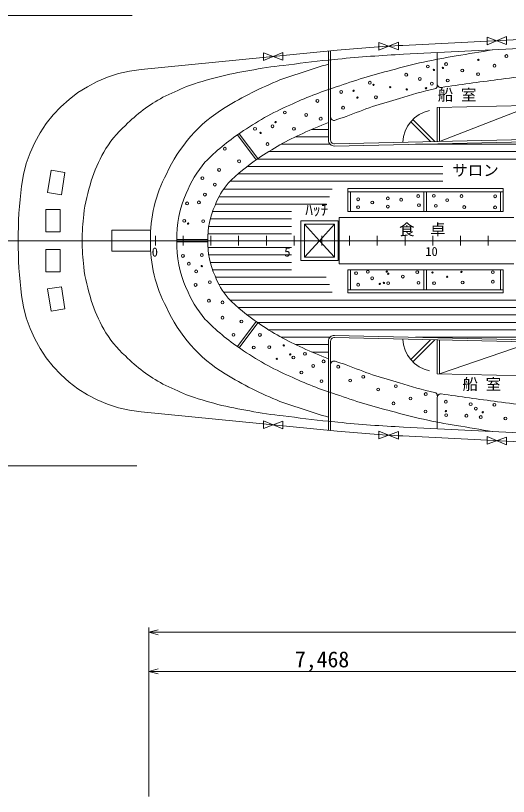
# Model space of a CAD drawing. Units: millimetres, scale not verified. Extents: x -51052 to 51048, y -29700 to 29700.
# Drawn here: x -40883 to -30932, y -16222 to -445 of the extents above; entities that cross this region are included whole.
import ezdxf
from ezdxf.enums import TextEntityAlignment as Align

# ---------------------------------------------------------------- set-up
doc = ezdxf.new("R2010")
doc.units = ezdxf.units.MM
doc.header["$LTSCALE"] = 100
doc.linetypes.add('USER1', pattern=[50.8, 31.75, -6.35, 6.35, -6.35])
doc.linetypes.add('USER2', pattern=[9.525, 6.35, -3.175])
for name, color, linetype, lineweight in [('0-2_sunpou', 7, 'Continuous', 18), ('0-3_keijou', 7, 'Continuous', 18), ('0-5_text', 7, 'Continuous', 18), ('0-6_center', 7, 'USER1', 18), ('0-7_hachi', 7, 'Continuous', 18)]:
    doc.layers.add(name, color=color, linetype=linetype, lineweight=lineweight)
doc.styles.add('ＭＳ ゴシック', font='')
doc.styles.get('ＭＳ ゴシック').set_extended_font_data('MS Gothic')

msp = doc.modelspace()

# ---------------------------------------------------------------- linework, layer by layer
at = {"layer": '0-2_sunpou'}
for p, q in [((-38532, -445.1), (-45936.9, -445.1)), ((-41375, -4993.1), (34822.1, -4993.1)), ((-38058.5, -4893.1), (-38058.5, -5093.1)), ((-37498.5, -4893.1), (-37498.5, -5093.1)), ((-36938.5, -4893.1), (-36938.5, -5093.1)), ((-36378.5, -4893.1), (-36378.5, -5093.1)), ((-35818.5, -4893.1), (-35818.5, -5093.1)), ((-35258.5, -4893.1), (-35258.5, -5093.1)), ((-34698.5, -4893.1), (-34698.5, -5093.1)), ((-34138.5, -4893.1), (-34138.5, -5093.1)), ((-33578.5, -4893.1), (-33578.5, -5093.1)), ((-33018.5, -4893.1), (-33018.5, -5093.1)), ((-32458.5, -4893.1), (-32458.5, -5093.1)), ((-31898.5, -4893.1), (-31898.5, -5093.1)), ((-31338.5, -4893.1), (-31338.5, -5093.1)), ((-38432, -9541.1), (-45936.9, -9541.1)), ((-38195.5, -16222.3), (-38195.5, -12806.3)), ((-38195.5, -12906.3), (-38002.3, -12854.6)), ((30138.5, -12906.3), (-38195.5, -12906.3)), ((-38195.5, -12906.3), (-38002.3, -12958.1)), ((-38195.5, -16222.3), (-38195.5, -13597.3)), ((-38195.5, -13697.3), (-38002.3, -13645.6)), ((-38195.5, -13697.3), (-30727.5, -13697.3)), ((-38195.5, -13697.3), (-38002.3, -13749.1))]:
    msp.add_line(p, q, dxfattribs=at)
at = {"layer": '0-3_keijou'}
for p, q in [((-27464, -768.9), (-33060.2, -1046.5)), ((-27455.1, -948.6), (-33051.3, -1226.3)), ((-34391.5, -1144.7), (-38348, -1532.8)), ((-34566.4, -1160.4), (-34566.4, -2960.3)), ((-34521.4, -1160.4), (-34521.4, -2591.5)), ((-32366.4, -1192.3), (-32366.4, -1859.5)), ((-34373.9, -1323.9), (-34566.4, -1342.8)), ((-32366.4, -2302.9), (-28521.4, -2215.5)), ((-32366.4, -2302.9), (-32366.4, -2988.1)), ((-32321.4, -2301.9), (-32321.4, -2988.1)), ((-34521.4, -2591.5), (-34521.4, -2960.3)), ((-32506, -2991.2), (-32903.8, -2593.4)), ((-32416.1, -2989.2), (-32860, -2545.3)), ((-35989.1, -3335.5), (-36367.4, -2830.7)), ((-36026.4, -3360.7), (-36404.5, -2856.1)), ((-34444.7, -3035.3), (-28594.7, -2902.3)), ((-34443.7, -3080.3), (-28593.7, -2947.3)), ((-40168, -3569.1), (-39886.7, -3614.4)), ((-39886.7, -3614.4), (-39959, -4063.6)), ((-34174.7, -3938.1), (-31039.7, -3938.1)), ((-34174.7, -3938.1), (-34174.7, -4403.1)), ((-31039.7, -3938.1), (-31039.7, -4403.1)), ((-34174.7, -4003.1), (-31039.7, -4003.1)), ((-34121.7, -4003.1), (-34121.7, -4403.1)), ((-32637.7, -4003.1), (-32637.7, -4403.1)), ((-32584.7, -4003.1), (-32584.7, -4403.1)), ((-31092.7, -4003.1), (-31092.7, -4403.1)), ((-40271.6, -4362.2), (-39986.6, -4362.2)), ((-39986.6, -4362.2), (-39986.6, -4817.2)), ((-34174.7, -4403.1), (-31039.7, -4403.1)), ((-34348.7, -4523.1), (-30820.7, -4523.1)), ((-34348.7, -4993.1), (-34348.7, -4523.1)), ((-34370.9, -4593.1), (-35120.9, -4593.1)), ((-35120.9, -4593.1), (-35120.9, -4993.1)), ((-34445.9, -4658.1), (-35045.9, -4658.1)), ((-35045.9, -4658.1), (-35045.9, -4993.1)), ((-34445.9, -4658.1), (-34445.9, -4993.1)), ((-34370.9, -4593.1), (-34370.9, -4993.1)), ((-38942, -4783.1), (-38942, -5203.1)), ((-38942, -4783.1), (-38154.2, -4783.1)), ((-37630.9, -4968.1), (-37001.1, -4968.1)), ((-37630.9, -5018.1), (-37001.1, -5018.1)), ((-35120.9, -5393.1), (-35120.9, -4993.1)), ((-35045.9, -5328.1), (-35045.9, -4993.1)), ((-34445.9, -5328.1), (-34445.9, -4993.1)), ((-34370.9, -5393.1), (-34370.9, -4993.1)), ((-34348.7, -4993.1), (-34348.7, -5463.1)), ((-39986.6, -5623.9), (-39986.6, -5168.9)), ((-38942, -5203.1), (-38154.2, -5203.1)), ((-34445.9, -5328.1), (-35045.9, -5328.1)), ((-34370.9, -5393.1), (-35120.9, -5393.1)), ((-34348.7, -5463.1), (-30820.7, -5463.1)), ((-40271.6, -5623.9), (-39986.6, -5623.9)), ((-34174.7, -5583.1), (-31039.7, -5583.1)), ((-34174.7, -6048.1), (-34174.7, -5583.1)), ((-34121.7, -5983.1), (-34121.7, -5583.1)), ((-32637.7, -5983.1), (-32637.7, -5583.1)), ((-32584.7, -5983.1), (-32584.7, -5583.1)), ((-31092.7, -5983.1), (-31092.7, -5583.1)), ((-31039.7, -6048.1), (-31039.7, -5583.1)), ((-39886.7, -6371.7), (-39959, -5922.5)), ((-34174.7, -5983.1), (-31039.7, -5983.1)), ((-34174.7, -6048.1), (-31039.7, -6048.1)), ((-40168, -6417), (-39886.7, -6371.7)), ((-36026.4, -6625.5), (-36404.5, -7130)), ((-35989.1, -6650.7), (-36367.4, -7155.5)), ((-34443.7, -6905.9), (-28593.7, -7038.8)), ((-34566.4, -7025.8), (-34566.4, -8824.2)), ((-34521.4, -7025.8), (-34521.4, -8828.7)), ((-34444.7, -6950.8), (-28594.7, -7083.8)), ((-32506, -6994.9), (-32903.8, -7392.7)), ((-32416.1, -6997), (-32860, -7440.8)), ((-32366.4, -6998.1), (-32366.4, -7683.3)), ((-32366.4, -7683.3), (-32366.4, -6998.1)), ((-32321.4, -7684.3), (-32321.4, -6998.1)), ((-32366.4, -7683.3), (-28521.4, -7770.6)), ((-32366.4, -8158.8), (-32366.4, -8793.8)), ((-34391.5, -8841.4), (-38348, -8453.4)), ((-34373.9, -8662.3), (-34566.4, -8643.4)), ((-27455.1, -9037.5), (-33051.3, -8759.9)), ((-27464, -9217.3), (-33060.2, -8939.7))]:
    msp.add_line(p, q, dxfattribs=at)
for points in [[(-31362.7, -879.1), (-30969.1, -1025.9), (-30969.1, -869.9), (-31362.7, -1035.1)], [(-33547.4, -989), (-33153.8, -1135.8), (-33153.8, -979.8), (-33547.4, -1145)], [(-35876.8, -1197.7), (-35483.2, -1344.5), (-35483.2, -1188.5), (-35876.8, -1353.7)], [(-35876.8, -8788.5), (-35483.2, -8641.6), (-35483.2, -8797.6), (-35876.8, -8632.5)], [(-33547.4, -8997.1), (-33153.8, -8850.3), (-33153.8, -9006.3), (-33547.4, -8841.1)], [(-31362.7, -9107.1), (-30969.1, -8960.2), (-30969.1, -9116.2), (-31362.7, -8951.1)]]:
    msp.add_lwpolyline(points, close=True, dxfattribs=at)
for points in [[(-40168, -3569.1), (-40240.4, -4018.3), (-39959, -4063.6)], [(-40271.6, -4362.2), (-40271.6, -4817.2), (-39986.6, -4817.2)], [(-40271.6, -5623.9), (-40271.6, -5168.9), (-39986.6, -5168.9)], [(-40168, -6417), (-40240.4, -5967.8), (-39959, -5922.5)]]:
    msp.add_lwpolyline(points, dxfattribs=at)
for centre, radius in [((-30971.4, -1262.7), 28.8), ((-32190.3, -1423.4), 28.8), ((-31538.3, -1338.8), 13.6), ((-32558.5, -1473.6), 28.8), ((-32435.1, -1541.3), 13.6), ((-32253.4, -1502.9), 13.6), ((-31863.2, -1553.4), 28.8), ((-31211.4, -1457.2), 28.8), ((-32992.9, -1639.7), 28.8), ((-32721, -1725), 28.8), ((-32156.8, -1755.4), 28.8), ((-31543.8, -1628.9), 28.8), ((-33730.5, -1801.1), 28.8), ((-33655.6, -1846.6), 13.6), ((-33317.3, -1890.5), 13.6), ((-32477.6, -1820.2), 28.8), ((-34309.7, -1987.3), 28.8), ((-34057.6, -1964.3), 13.6), ((-32985, -1936), 13.6), ((-32595.2, -1912.5), 13.6), ((-34789.5, -2169.1), 28.8), ((-33980.5, -2102.7), 13.6), ((-33606.8, -2094.6), 28.8), ((-34270, -2306.2), 28.8), ((-35446.4, -2404.2), 28.8), ((-35014.3, -2453), 28.8), ((-34722.4, -2527.7), 28.8), ((-35695, -2681.8), 28.8), ((-35632.8, -2595.5), 13.6), ((-36048.6, -2732.6), 28.8), ((-35936.8, -2815.1), 13.6), ((-35261.6, -2733.8), 28.8), ((-36657.7, -3135), 28.8), ((-35794.8, -3040.4), 28.8), ((-36371.1, -3389.6), 28.8), ((-36774.5, -3563.3), 28.8), ((-37111.3, -3728.6), 28.8), ((-36859.4, -3859.7), 28.8), ((-37060, -4062.8), 28.8), ((-32752.2, -4091.6), 28.8), ((-32436.9, -4086.9), 28.8), ((-31878.6, -4090.7), 28.8), ((-31196.9, -4096.1), 28.8), ((-37421.1, -4239.7), 28.8), ((-37180.1, -4219.7), 28.8), ((-33964.7, -4156.4), 28.8), ((-33679.2, -4220.7), 28.8), ((-33365.1, -4138.9), 28.8), ((-33097.8, -4165.6), 28.8), ((-32737.8, -4276.6), 28.8), ((-32395.4, -4287.6), 28.8), ((-32166.9, -4174.5), 28.8), ((-33967.3, -4314.5), 28.8), ((-33365.1, -4305.4), 28.8), ((-31822.7, -4314.2), 28.8), ((-31201.5, -4319.8), 28.8), ((-37477.2, -4592.3), 28.8), ((-37096.5, -4598.6), 28.8), ((-37401, -4648.3), 13.6), ((-37504, -5300.8), 28.8), ((-37120.9, -5282.7), 28.8), ((-37385.6, -5458.1), 28.8), ((-37124.7, -5506.3), 13.6), ((-37236.5, -5614), 28.8), ((-34007.6, -5649.3), 28.8), ((-33769.5, -5621.6), 28.8), ((-33387.8, -5616.9), 13.6), ((-33358.1, -5659.8), 13.6), ((-32770.6, -5630.8), 28.8), ((-32466, -5636.1), 13.6), ((-31880.3, -5625.6), 13.6), ((-31245.6, -5628.4), 28.8), ((-36961.2, -5831), 28.8), ((-33681.6, -5753.3), 28.8), ((-33445.5, -5847.7), 13.6), ((-33360.2, -5852.6), 28.8), ((-33064.3, -5718.6), 28.8), ((-32745.2, -5843.4), 28.8), ((-32432.3, -5852.6), 28.8), ((-32168.2, -5721.1), 13.6), ((-31856.5, -5838.7), 28.8), ((-31245.6, -5822.5), 28.8), ((-37247.4, -5887.1), 28.8), ((-33966, -5882.7), 28.8), ((-33529.3, -5865.6), 13.6), ((-36978, -6206.8), 28.8), ((-36705.9, -6240.4), 28.8), ((-36705.9, -6548.9), 28.8), ((-36322.9, -6625.8), 28.8), ((-36482.4, -6895.4), 28.8), ((-35948.7, -6897.3), 28.8), ((-35468.6, -7108.6), 13.6), ((-36074.8, -7151.2), 28.8), ((-35759.7, -7145.3), 28.8), ((-35039.8, -7278.3), 28.8), ((-35609.2, -7380.7), 13.6), ((-35336.9, -7291.4), 13.6), ((-35272.7, -7354.5), 28.8), ((-34663.7, -7431.8), 28.8), ((-34872.4, -7524.3), 28.8), ((-34366.3, -7540), 28.8), ((-35111.2, -7657.5), 28.8), ((-33862.2, -7744.7), 28.8), ((-34707, -7831.3), 28.8), ((-34128.1, -7817.5), 28.8), ((-33562.3, -7999.3), 28.8), ((-33205.9, -7932.4), 28.8), ((-32908.5, -8182.4), 28.8), ((-32600.4, -8092.3), 28.8), ((-33251.1, -8280.7), 28.8), ((-32193.9, -8247.5), 28.8), ((-31693.3, -8296.7), 28.8), ((-31590.2, -8387.4), 28.8), ((-31214.6, -8309), 28.8), ((-32605.7, -8443.6), 28.8), ((-32187.7, -8519.1), 28.8), ((-32192.3, -8435.6), 13.6), ((-31779.4, -8530.4), 28.8), ((-31450.6, -8460.3), 13.6), ((-31490.2, -8556.5), 28.8), ((-30991.5, -8585.7), 28.8)]:
    msp.add_circle(centre, radius, dxfattribs=at)
for centre, radius, start, end in [((-31687.7, -28712.5), 27700, 92.84014, 95.60149), ((-31687.7, -28712.5), 27520, 92.84014, 95.60149), ((-30277.5, -12117.9), 10991.5, 98.94024, 105.91874), ((-19787.1, -71927.7), 71712.9, 99.19794, 99.79379), ((-32062, -25353.9), 24141.4, 95.95447, 98.13074), ((-38084.5, -4219.9), 2700, 95.60149, 172.95053), ((-35138.1, -8220.2), 6742.5, 98.66921, 109.86243), ((-35000.6, -7053.5), 5618.5, 94.85798, 101.85019), ((-28442.1, -21829), 21302.7, 106.70785, 109.47691), ((-30521.1, -12654.2), 11446.8, 104.00951, 109.84251), ((-16704.5, -113741.8), 112930.4, 97.02077, 97.34881), ((-34539, -8868.3), 7563.4, 112.46358, 116.44561), ((-32592.6, -8985.3), 7818.8, 112.18475, 121.24762), ((-32134.7, -9104), 7566.1, 107.47379, 115.10091), ((-32436.4, -1859.5), 70, 281.89358, 360), ((-32296.4, -1827.4), 70, 180, 278.41398), ((-23024.6, -64510.4), 63295.1, 97.37504, 98.41398), ((-31121.1, -8104.6), 6312.2, 101.89358, 108.55379), ((-36356.5, -4957.8), 3254.7, 118.45753, 135.17144), ((-30885.4, -10531.2), 8704.9, 104.94, 112.41743), ((-35089.6, -4870.4), 3005.6, 121.24451, 156.00249), ((-32965.1, -7648.2), 5897.1, 113.79418, 124.86728), ((-32372.1, -3033.2), 690, 102.75759, 177.56262), ((-34451.4, -2492), 70, 180, 289.30985), ((-32134.7, -9104), 6936.1, 107.36701, 109.30985), ((-37085.5, -4398.4), 2346.2, 132.30715, 149.35416), ((-32134.7, -9104), 6936.1, 110.52364, 115.16064), ((-33859.5, -6532.7), 4471.5, 123.63603, 135.68537), ((-32965.1, -7648.2), 5267.1, 113.71653, 124.94164), ((-34446.4, -2960.3), 120, 180, 271.30195), ((-34446.4, -2960.3), 75, 180, 271.30195), ((-36115.2, -4828.9), 3402.7, 151.44676, 162.16185), ((-35369.9, -4852.8), 2222.1, 139.47369, 158.45841), ((-33859.5, -6532.7), 3841.5, 123.53604, 135.36047), ((-35466.2, -4925.7), 2691.8, 151.66222, 181.43347), ((-31832.1, -4993.1), 9000, 172.95053, 187.04947), ((-35996.6, -4902.6), 3538.3, 161.61394, 172.89476), ((-35369.9, -4852.8), 1592.1, 140.1896, 158.95818), ((-35397.7, -4947.7), 2233.2, 155.93184, 181.16513), ((-35392.1, -4949.5), 1609.1, 155.45878, 181.55116), ((-34794.9, -5018.9), 4745.3, 173.29581, 179.6882), ((-34794.9, -4967.2), 4745.3, 180.3118, 186.70419), ((-35466.2, -5060.4), 2691.8, 178.56653, 208.33778), ((-35397.7, -5038.5), 2233.2, 178.83487, 204.06816), ((-35392.1, -5036.6), 1609.1, 178.44884, 204.54122), ((-35996.6, -5083.6), 3538.3, 187.10524, 198.38606), ((-35369.9, -5133.3), 1592.1, 201.04182, 219.8104), ((-35369.9, -5133.3), 2222.1, 201.54159, 220.52631), ((-38084.5, -5766.2), 2700, 187.04947, 264.39851), ((-33859.5, -3453.5), 3841.5, 224.63953, 236.46396), ((-36115.2, -5157.3), 3402.7, 197.83815, 208.55324), ((-35089.6, -5115.7), 3005.6, 203.99751, 238.75549), ((-33859.5, -3453.5), 4471.5, 224.31463, 236.36397), ((-37085.5, -5587.7), 2346.2, 210.64584, 227.69285), ((-32965.1, -2337.9), 5267.1, 235.05836, 246.28347), ((-34446.4, -7025.8), 120, 88.69805, 180), ((-34446.4, -7025.8), 75, 88.69805, 180), ((-32372.1, -6952.9), 690, 182.43738, 257.24241), ((-32965.1, -2337.9), 5897.1, 235.13272, 246.20582), ((-32134.7, -882.2), 6936.1, 244.83936, 249.47636), ((-36356.5, -5028.4), 3254.7, 224.82856, 241.54247), ((-34451.4, -7494.1), 70, 70.69015, 180), ((-32134.7, -882.2), 6936.1, 250.69015, 252.63299), ((-30885.4, 545.1), 8704.9, 247.58257, 255.06), ((-32592.6, -1000.9), 7818.8, 238.75238, 247.81525), ((-32134.7, -882.2), 7566.1, 244.89909, 252.52621), ((-31121.1, -1881.5), 6312.2, 251.44621, 258.10642), ((-34539, -1117.9), 7563.4, 243.55439, 247.53642), ((-35138.1, -1765.9), 6742.5, 250.13757, 261.33079), ((-30521.1, 2668.1), 11446.8, 250.15749, 255.99049), ((-32436.4, -8126.7), 70, 0, 78.10642), ((-32296.4, -8158.8), 70, 81.58602, 180), ((-23024.6, 54524.3), 63295.1, 261.58602, 262.62496), ((-28442.1, 11842.8), 21302.7, 250.52309, 253.29215), ((-16704.5, 103755.6), 112930.4, 262.65119, 262.97923), ((-35000.6, -2932.6), 5618.5, 258.14981, 265.14202), ((-30277.5, 2131.7), 10991.5, 254.08126, 261.05976), ((-32062, 15367.8), 24141.4, 261.86926, 264.04553), ((-31687.7, 18726.3), 27520, 264.39851, 267.15986), ((-19787.1, 61941.5), 71712.9, 260.20621, 260.80206), ((-31687.7, 18726.3), 27700, 264.39851, 267.15986)]:
    msp.add_arc(centre, radius, start, end, dxfattribs=at)
at = {"layer": '0-6_center'}
for p, q in [((-32321.4, -2988.1), (-30446.4, -2259.2)), ((-32321.4, -7684.3), (-30446.4, -7041.7))]:
    msp.add_line(p, q, dxfattribs=at)
at = {"layer": '0-6_center', "linetype": 'USER2'}
for q in [(-35045.9, -4658.1), (-34445.9, -4658.1), (-35045.9, -5328.1), (-34445.9, -5328.1)]:
    msp.add_line((-34745.9, -4993.1), q, dxfattribs=at)
at = {"layer": '0-7_hachi'}
for p, q in [((-34566.4, -2743.1), (-34900.2, -2743.1)), ((-34566.4, -2893.1), (-35230.2, -2893.1)), ((-34533.3, -3043.1), (-35521.4, -3043.1)), ((-25548.2, -3043.1), (-32806.4, -3043.1)), ((-26089.4, -3193.1), (-35774.7, -3193.1)), ((-26071.4, -3343.1), (-36000.4, -3343.1)), ((-32254.2, -3493.1), (-36208.5, -3493.1)), ((-32254.2, -3643.1), (-36390.8, -3643.1)), ((-32254.2, -3793.1), (-36552.4, -3793.1)), ((-34488.4, -3954.8), (-36684.6, -3954.8)), ((-34609.8, -4254.8), (-36845.4, -4254.8)), ((-34546.5, -4104.8), (-36775.4, -4104.8)), ((-35308.9, -4404.8), (-36906.2, -4404.8)), ((-35308.9, -4554.8), (-36952.1, -4554.8)), ((-35308.9, -4704.8), (-36982.5, -4704.8)), ((-35308.9, -4854.8), (-36998.4, -4854.8)), ((-35308.9, -5131.3), (-36998.4, -5131.3)), ((-35308.9, -5281.3), (-36982.5, -5281.3)), ((-35308.9, -5431.3), (-36952.1, -5431.3)), ((-35308.9, -5581.3), (-36906.2, -5581.3)), ((-34609.8, -5731.3), (-36845.4, -5731.3)), ((-34546.5, -5881.3), (-36775.4, -5881.3)), ((-34488.4, -6031.3), (-36684.6, -6031.3)), ((-30213.9, -6193.1), (-36552.4, -6193.1)), ((-26071.4, -6643.1), (-36000.4, -6643.1)), ((-26097.5, -6793.1), (-35774.7, -6793.1)), ((-34533.3, -6943.1), (-35521.4, -6943.1)), ((-34566.4, -7093.1), (-35230.2, -7093.1)), ((-25548.2, -6943.1), (-32806.4, -6943.1)), ((-34566.4, -7243.1), (-34900.2, -7243.1))]:
    msp.add_line(p, q, dxfattribs=at)
for points in [[(-25938.2, -6343.1), (-30213.9, -6343.1), (-36390.8, -6343.1)], [(-26029.8, -6493.1), (-30213.9, -6493.1), (-36208.5, -6493.1)]]:
    msp.add_lwpolyline(points, dxfattribs=at)

# ---------------------------------------------------------------- texts
at = {"layer": '0-2_sunpou', "style": 'ＭＳ ゴシック'}
for s, height, p in [('0', 183.3, (-38133.8, -5369.5)), ('5', 183.3, (-35456.1, -5369.5)), ('10', 183.3, (-32608.4, -5357.8)), ('7,468', 322.6, (-35242.7, -13710.9))]:
    msp.add_text(s, height=height, dxfattribs=at).set_placement(p, align=Align.BOTTOM_LEFT)
at = {"layer": '0-5_text', "style": 'ＭＳ ゴシック'}
for s, p in [('船 室', (-32357.9, -2230.9)), ('サロン', (-32064.7, -3753.7)), ('ﾊｯﾁ', (-35034.4, -4551.7)), ('食\u3000卓', (-33137.5, -4951.3)), ('船 室', (-31858.2, -8076.2))]:
    msp.add_text(s, height=229.1, dxfattribs=at).set_placement(p, align=Align.BOTTOM_LEFT)

doc.saveas('drawing.dxf')
